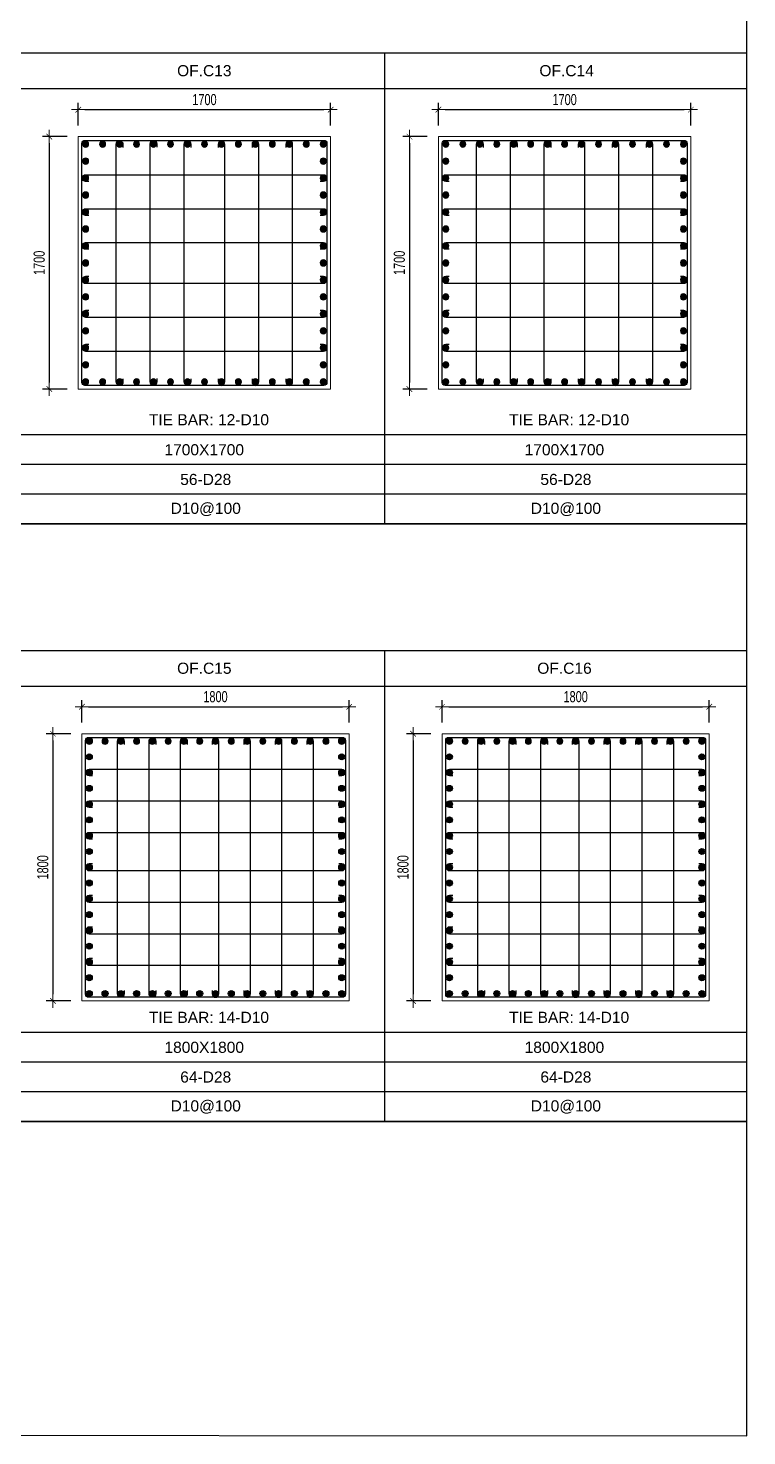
# Model space of a CAD drawing. Header units: millimetres. Extents: x 458085 to 481415, y 87765 to 165974.
# Drawn here: x 474581 to 479422, y 108981 to 118461 of the extents above; entities that cross this region are included whole.
import ezdxf
from ezdxf.enums import TextEntityAlignment as Align

# ---------------------------------------------------------------- set-up
doc = ezdxf.new("R2010")
doc.units = ezdxf.units.MM
doc.linetypes.add('CENTER2', pattern=[1.125, 0.75, -0.125, 0.125, -0.125])
doc.layers.get('Defpoints').update_dxf_attribs({"color": 151, "lineweight": 9})
for name, color, linetype in [('2', 2, 'Continuous'), ('A-ANNO-LEAD', 4, 'Continuous'), ('CEN', 1, 'CENTER2'), ('STL', 3, 'Continuous'), ('TIT1', 3, 'Continuous')]:
    doc.layers.add(name, color=color, linetype=linetype)
doc.layers.add('NDC_S_CONTINUOUS', color=3, linetype='Continuous', lineweight=20)
doc.layers.add('NDC_S_DIM', color=1, linetype='Continuous', lineweight=15)
doc.styles.add('NDC_ARIAL', font='arial.ttf', dxfattribs={"width": 0.85})
doc.styles.add('NDC_DIM', font='', dxfattribs={"width": 0.75})
doc.styles.get('NDC_DIM').set_extended_font_data('Dotum')
doc.dimstyles.new('NDC_dim_30', dxfattribs={"dimscale": 30, "dimtxt": 2.5, "dimasz": 1.5, "dimexe": 1.5, "dimexo": 2.5, "dimgap": 1, "dimtad": 1, "dimdec": 0, "dimzin": 0, "dimdsep": 46, "dimtxsty": 'NDC_DIM', "dimblk": 'DIMMARK', "dimcen": 0.09, "dimdle": 1.2, "dimclrd": 1, "dimclre": 1, "dimclrt": 3, "dimadec": 0, "dimazin": 0, "dimtfac": 1, "dimtdec": 0, "dimtix": 1, "dimtofl": 0, "dimtmove": 0, "dimatfit": 3, "dimfxl": 8, "dimfxlon": 1, "dimtolj": 1, "dimtzin": 0, "dimarcsym": 0})

# ---------------------------------------------------------------- blocks, each defined once
blk = doc.blocks.new('8')
at = {"layer": '2'}
blk.add_hatch(color=256, dxfattribs=at).paths.add_polyline_path([(20, 0, 0.386127), (1.9, 19.9), (-1.9, 19.9, 0.386127), (-20, 0, 1)])
blk.add_circle((0, 0), 20, dxfattribs=at)
blk = doc.blocks.new('5')
at = {"layer": 'CEN', "rotation": 180}
blk.add_blockref('8', (0, 0), dxfattribs=at)
blk = doc.blocks.new('*U164')
at = {"layer": 'STL', "xscale": -1, "rotation": 270}
blk.add_blockref('5', (0, 0), dxfattribs=at)
blk = doc.blocks.new('*U137')
at = {"layer": 'NDC_S_DIM', "color": 0, "linetype": 'ByBlock', "lineweight": -2, "transparency": 16777216}
for p in [(299692.7, 70167.6), (299807.1, 70167.6), (299921.4, 70167.6), (300035.7, 70167.6), (300150, 70167.6), (300264.3, 70167.6), (300378.6, 70167.6), (300493, 70167.6), (300607.3, 70167.6), (300721.6, 70167.6), (300835.9, 70167.6), (300950.2, 70167.6), (301064.6, 70167.6), (301178.9, 70167.6), (301293.2, 70167.6)]:
    blk.add_blockref('*U164', p, dxfattribs=at)
blk = doc.blocks.new('*U138')
at = {"layer": 'STL', "xscale": -1, "rotation": 270}
blk.add_blockref('5', (0, 0), dxfattribs=at)
blk = doc.blocks.new('*U139')
at = {"layer": 'NDC_S_DIM', "color": 0, "linetype": 'ByBlock', "lineweight": -2, "transparency": 16777216}
for p in [(299692.7, 70167.6), (299807.1, 70167.6), (299921.4, 70167.6), (300035.7, 70167.6), (300150, 70167.6), (300264.3, 70167.6), (300378.6, 70167.6), (300493, 70167.6), (300607.3, 70167.6), (300721.6, 70167.6), (300835.9, 70167.6), (300950.2, 70167.6), (301064.6, 70167.6), (301178.9, 70167.6), (301293.2, 70167.6)]:
    blk.add_blockref('*U138', p, dxfattribs=at)
blk = doc.blocks.new('*U140')
at = {"layer": 'STL', "xscale": -1, "rotation": 270}
blk.add_blockref('5', (0, 0), dxfattribs=at)
blk = doc.blocks.new('*U141')
at = {"layer": 'NDC_S_DIM', "color": 0, "linetype": 'ByBlock', "lineweight": -2, "transparency": 16777216}
for p in [(299692.7, 70167.6), (299807.1, 70167.6), (299921.4, 70167.6), (300035.7, 70167.6), (300150, 70167.6), (300264.3, 70167.6), (300378.6, 70167.6), (300493, 70167.6), (300607.3, 70167.6), (300721.6, 70167.6), (300835.9, 70167.6), (300950.2, 70167.6), (301064.6, 70167.6), (301178.9, 70167.6), (301293.2, 70167.6)]:
    blk.add_blockref('*U140', p, dxfattribs=at)
blk = doc.blocks.new('*U142')
at = {"layer": 'STL', "xscale": -1, "rotation": 270}
blk.add_blockref('5', (0, 0), dxfattribs=at)
blk = doc.blocks.new('*U143')
at = {"layer": 'NDC_S_DIM', "color": 0, "linetype": 'ByBlock', "lineweight": -2, "transparency": 16777216}
for p in [(299692.7, 70167.6), (299807.1, 70167.6), (299921.4, 70167.6), (300035.7, 70167.6), (300150, 70167.6), (300264.3, 70167.6), (300378.6, 70167.6), (300493, 70167.6), (300607.3, 70167.6), (300721.6, 70167.6), (300835.9, 70167.6), (300950.2, 70167.6), (301064.6, 70167.6), (301178.9, 70167.6), (301293.2, 70167.6)]:
    blk.add_blockref('*U142', p, dxfattribs=at)
blk = doc.blocks.new('DIMMARK')
at = {"layer": 'NDC_S_DIM', "color": 1}
blk.add_line((-1.5, 0), (1, 0), dxfattribs=at)
at = {"layer": 'NDC_S_DIM', "color": 2, "const_width": 0.1}
blk.add_lwpolyline([(-0.42, -0.42), (0.42, 0.42)], dxfattribs=at)
blk = doc.blocks.new('*D215')
at = {"layer": 'Defpoints', "color": 0, "ltscale": 40, "transparency": 16777216}
for p in [(474919, 117730.8), (474723.6, 116030.8), (474919, 116030.8)]:
    blk.add_point(p, dxfattribs=at)
at = {"layer": 'NDC_S_DIM', "color": 1, "lineweight": -2, "ltscale": 40, "transparency": 16777216}
for p, q in [((474844, 117730.8), (474678.6, 117730.8)), ((474723.6, 117685.8), (474723.6, 116075.8)), ((474844, 116030.8), (474678.6, 116030.8))]:
    blk.add_line(p, q, dxfattribs=at)
at = {"layer": 'NDC_S_DIM', "color": 1, "lineweight": -2, "ltscale": 40, "transparency": 16777216, "xscale": 45, "yscale": 45, "zscale": 45}
for p, rotation in [((474723.6, 117730.8), 90), ((474723.6, 116030.8), 270)]:
    blk.add_blockref('DIMMARK', p, dxfattribs=dict(at, rotation=rotation))
at = {"layer": 'NDC_S_DIM', "color": 3, "ltscale": 40, "transparency": 16777216, "insert": (474656, 116880.8), "char_height": 75, "attachment_point": 5, "rotation": 90, "style": 'NDC_DIM'}
blk.add_mtext('\\A1;1700', dxfattribs=at)
blk = doc.blocks.new('*D216')
at = {"layer": 'Defpoints', "color": 0, "ltscale": 40, "transparency": 16777216}
for p in [(476619, 117912.4), (474919, 117730.8), (476619, 117730.8)]:
    blk.add_point(p, dxfattribs=at)
at = {"layer": 'NDC_S_DIM', "color": 1, "lineweight": -2, "ltscale": 40, "transparency": 16777216}
for p, q in [((474919, 117805.8), (474919, 117957.4)), ((476619, 117805.8), (476619, 117957.4)), ((474964, 117912.4), (476574, 117912.4))]:
    blk.add_line(p, q, dxfattribs=at)
at = {"layer": 'NDC_S_DIM', "color": 1, "lineweight": -2, "ltscale": 40, "transparency": 16777216, "xscale": 45, "yscale": 45, "zscale": 45, "rotation": 180}
blk.add_blockref('DIMMARK', (474919, 117912.4), dxfattribs=at)
at = {"layer": 'NDC_S_DIM', "color": 1, "lineweight": -2, "ltscale": 40, "transparency": 16777216, "xscale": 45, "yscale": 45, "zscale": 45}
blk.add_blockref('DIMMARK', (476619, 117912.4), dxfattribs=at)
at = {"layer": 'NDC_S_DIM', "color": 3, "ltscale": 40, "transparency": 16777216, "insert": (475769, 117979.9), "char_height": 75, "attachment_point": 5, "style": 'NDC_DIM'}
blk.add_mtext('\\A1;1700', dxfattribs=at)
blk = doc.blocks.new('*U144')
at = {"layer": 'STL', "xscale": -1, "rotation": 270}
blk.add_blockref('5', (0, 0), dxfattribs=at)
blk = doc.blocks.new('*U145')
at = {"layer": 'NDC_S_DIM', "color": 0, "linetype": 'ByBlock', "lineweight": -2, "transparency": 16777216}
for p in [(299692.7, 70167.6), (299807.1, 70167.6), (299921.4, 70167.6), (300035.7, 70167.6), (300150, 70167.6), (300264.3, 70167.6), (300378.6, 70167.6), (300493, 70167.6), (300607.3, 70167.6), (300721.6, 70167.6), (300835.9, 70167.6), (300950.2, 70167.6), (301064.6, 70167.6), (301178.9, 70167.6), (301293.2, 70167.6)]:
    blk.add_blockref('*U144', p, dxfattribs=at)
blk = doc.blocks.new('*U146')
at = {"layer": 'STL', "xscale": -1, "rotation": 270}
blk.add_blockref('5', (0, 0), dxfattribs=at)
blk = doc.blocks.new('*U147')
at = {"layer": 'NDC_S_DIM', "color": 0, "linetype": 'ByBlock', "lineweight": -2, "transparency": 16777216}
for p in [(299692.7, 70167.6), (299807.1, 70167.6), (299921.4, 70167.6), (300035.7, 70167.6), (300150, 70167.6), (300264.3, 70167.6), (300378.6, 70167.6), (300493, 70167.6), (300607.3, 70167.6), (300721.6, 70167.6), (300835.9, 70167.6), (300950.2, 70167.6), (301064.6, 70167.6), (301178.9, 70167.6), (301293.2, 70167.6)]:
    blk.add_blockref('*U146', p, dxfattribs=at)
blk = doc.blocks.new('*U148')
at = {"layer": 'STL', "xscale": -1, "rotation": 270}
blk.add_blockref('5', (0, 0), dxfattribs=at)
blk = doc.blocks.new('*U149')
at = {"layer": 'NDC_S_DIM', "color": 0, "linetype": 'ByBlock', "lineweight": -2, "transparency": 16777216}
for p in [(299692.7, 70167.6), (299807.1, 70167.6), (299921.4, 70167.6), (300035.7, 70167.6), (300150, 70167.6), (300264.3, 70167.6), (300378.6, 70167.6), (300493, 70167.6), (300607.3, 70167.6), (300721.6, 70167.6), (300835.9, 70167.6), (300950.2, 70167.6), (301064.6, 70167.6), (301178.9, 70167.6), (301293.2, 70167.6)]:
    blk.add_blockref('*U148', p, dxfattribs=at)
blk = doc.blocks.new('*U150')
at = {"layer": 'STL', "xscale": -1, "rotation": 270}
blk.add_blockref('5', (0, 0), dxfattribs=at)
blk = doc.blocks.new('*U151')
at = {"layer": 'NDC_S_DIM', "color": 0, "linetype": 'ByBlock', "lineweight": -2, "transparency": 16777216}
for p in [(299692.7, 70167.6), (299807.1, 70167.6), (299921.4, 70167.6), (300035.7, 70167.6), (300150, 70167.6), (300264.3, 70167.6), (300378.6, 70167.6), (300493, 70167.6), (300607.3, 70167.6), (300721.6, 70167.6), (300835.9, 70167.6), (300950.2, 70167.6), (301064.6, 70167.6), (301178.9, 70167.6), (301293.2, 70167.6)]:
    blk.add_blockref('*U150', p, dxfattribs=at)
blk = doc.blocks.new('*D205')
at = {"layer": 'Defpoints', "color": 0, "ltscale": 40, "transparency": 16777216}
for p in [(479045.1, 117912.4), (477345.1, 117730.8), (479045.1, 117730.8)]:
    blk.add_point(p, dxfattribs=at)
at = {"layer": 'NDC_S_DIM', "color": 1, "lineweight": -2, "ltscale": 40, "transparency": 16777216}
for p, q in [((477345.1, 117805.8), (477345.1, 117957.4)), ((479045.1, 117805.8), (479045.1, 117957.4)), ((477390.1, 117912.4), (479000.1, 117912.4))]:
    blk.add_line(p, q, dxfattribs=at)
at = {"layer": 'NDC_S_DIM', "color": 1, "lineweight": -2, "ltscale": 40, "transparency": 16777216, "xscale": 45, "yscale": 45, "zscale": 45, "rotation": 180}
blk.add_blockref('DIMMARK', (477345.1, 117912.4), dxfattribs=at)
at = {"layer": 'NDC_S_DIM', "color": 1, "lineweight": -2, "ltscale": 40, "transparency": 16777216, "xscale": 45, "yscale": 45, "zscale": 45}
blk.add_blockref('DIMMARK', (479045.1, 117912.4), dxfattribs=at)
at = {"layer": 'NDC_S_DIM', "color": 3, "ltscale": 40, "transparency": 16777216, "insert": (478195.1, 117979.9), "char_height": 75, "attachment_point": 5, "style": 'NDC_DIM'}
blk.add_mtext('\\A1;1700', dxfattribs=at)
blk = doc.blocks.new('*D206')
at = {"layer": 'Defpoints', "color": 0, "ltscale": 40, "transparency": 16777216}
for p in [(477345.1, 117730.8), (477149.7, 116030.8), (477345.1, 116030.8)]:
    blk.add_point(p, dxfattribs=at)
at = {"layer": 'NDC_S_DIM', "color": 1, "lineweight": -2, "ltscale": 40, "transparency": 16777216}
for p, q in [((477270.1, 117730.8), (477104.7, 117730.8)), ((477149.7, 117685.8), (477149.7, 116075.8)), ((477270.1, 116030.8), (477104.7, 116030.8))]:
    blk.add_line(p, q, dxfattribs=at)
at = {"layer": 'NDC_S_DIM', "color": 1, "lineweight": -2, "ltscale": 40, "transparency": 16777216, "xscale": 45, "yscale": 45, "zscale": 45}
for p, rotation in [((477149.7, 117730.8), 90), ((477149.7, 116030.8), 270)]:
    blk.add_blockref('DIMMARK', p, dxfattribs=dict(at, rotation=rotation))
at = {"layer": 'NDC_S_DIM', "color": 3, "ltscale": 40, "transparency": 16777216, "insert": (477082.1, 116880.8), "char_height": 75, "attachment_point": 5, "rotation": 90, "style": 'NDC_DIM'}
blk.add_mtext('\\A1;1700', dxfattribs=at)
blk = doc.blocks.new('*D293')
at = {"layer": 'Defpoints', "color": 0, "ltscale": 40, "transparency": 16777216}
for p in [(476743.3, 113891), (474943.3, 113709.5), (476743.3, 113709.5)]:
    blk.add_point(p, dxfattribs=at)
at = {"layer": 'NDC_S_DIM', "color": 1, "lineweight": -2, "ltscale": 40, "transparency": 16777216}
for p, q in [((474943.3, 113784.5), (474943.3, 113936)), ((474988.3, 113891), (476698.3, 113891)), ((476743.3, 113784.5), (476743.3, 113936))]:
    blk.add_line(p, q, dxfattribs=at)
at = {"layer": 'NDC_S_DIM', "color": 1, "lineweight": -2, "ltscale": 40, "transparency": 16777216, "xscale": 45, "yscale": 45, "zscale": 45, "rotation": 180}
blk.add_blockref('DIMMARK', (474943.3, 113891), dxfattribs=at)
at = {"layer": 'NDC_S_DIM', "color": 1, "lineweight": -2, "ltscale": 40, "transparency": 16777216, "xscale": 45, "yscale": 45, "zscale": 45}
blk.add_blockref('DIMMARK', (476743.3, 113891), dxfattribs=at)
at = {"layer": 'NDC_S_DIM', "color": 3, "ltscale": 40, "transparency": 16777216, "insert": (475843.3, 113958.6), "char_height": 75, "attachment_point": 5, "style": 'NDC_DIM'}
blk.add_mtext('\\A1;1800', dxfattribs=at)
blk = doc.blocks.new('*D294')
at = {"layer": 'Defpoints', "color": 0, "ltscale": 40, "transparency": 16777216}
for p in [(474943.3, 113709.5), (474748, 111909.5), (474943.3, 111909.5)]:
    blk.add_point(p, dxfattribs=at)
at = {"layer": 'NDC_S_DIM', "color": 1, "lineweight": -2, "ltscale": 40, "transparency": 16777216}
for p, q in [((474868.3, 113709.5), (474703, 113709.5)), ((474748, 113664.5), (474748, 111954.5)), ((474868.3, 111909.5), (474703, 111909.5))]:
    blk.add_line(p, q, dxfattribs=at)
at = {"layer": 'NDC_S_DIM', "color": 1, "lineweight": -2, "ltscale": 40, "transparency": 16777216, "xscale": 45, "yscale": 45, "zscale": 45}
for p, rotation in [((474748, 113709.5), 90), ((474748, 111909.5), 270)]:
    blk.add_blockref('DIMMARK', p, dxfattribs=dict(at, rotation=rotation))
at = {"layer": 'NDC_S_DIM', "color": 3, "ltscale": 40, "transparency": 16777216, "insert": (474680.4, 112809.5), "char_height": 75, "attachment_point": 5, "rotation": 90, "style": 'NDC_DIM'}
blk.add_mtext('\\A1;1800', dxfattribs=at)
blk = doc.blocks.new('*U288')
at = {"layer": 'STL', "xscale": -1, "rotation": 270}
blk.add_blockref('5', (0, 0), dxfattribs=at)
blk = doc.blocks.new('*U289')
at = {"layer": 'NDC_S_DIM', "color": 0, "linetype": 'ByBlock', "lineweight": -2, "transparency": 16777216}
for p in [(308694.2, 70751.5), (308800.5, 70751.5), (308906.8, 70751.5), (309013.1, 70751.5), (309119.4, 70751.5), (309225.6, 70751.5), (309331.9, 70751.5), (309438.2, 70751.5), (309544.5, 70751.5), (309650.7, 70751.5), (309757, 70751.5), (309863.3, 70751.5), (309969.6, 70751.5), (310075.9, 70751.5), (310182.1, 70751.5), (310288.4, 70751.5), (310394.7, 70751.5)]:
    blk.add_blockref('*U288', p, dxfattribs=at)
blk = doc.blocks.new('*U290')
at = {"layer": 'STL', "xscale": -1, "rotation": 270}
blk.add_blockref('5', (0, 0), dxfattribs=at)
blk = doc.blocks.new('*U291')
at = {"layer": 'NDC_S_DIM', "color": 0, "linetype": 'ByBlock', "lineweight": -2, "transparency": 16777216}
for p in [(308694.2, 70751.5), (308800.5, 70751.5), (308906.8, 70751.5), (309013.1, 70751.5), (309119.4, 70751.5), (309225.6, 70751.5), (309331.9, 70751.5), (309438.2, 70751.5), (309544.5, 70751.5), (309650.7, 70751.5), (309757, 70751.5), (309863.3, 70751.5), (309969.6, 70751.5), (310075.9, 70751.5), (310182.1, 70751.5), (310288.4, 70751.5), (310394.7, 70751.5)]:
    blk.add_blockref('*U290', p, dxfattribs=at)
blk = doc.blocks.new('*U292')
at = {"layer": 'STL', "xscale": -1, "rotation": 270}
blk.add_blockref('5', (0, 0), dxfattribs=at)
blk = doc.blocks.new('*U277')
at = {"layer": 'NDC_S_DIM', "color": 0, "linetype": 'ByBlock', "lineweight": -2, "transparency": 16777216}
for p in [(308694.2, 70751.5), (308800.5, 70751.5), (308906.8, 70751.5), (309013.1, 70751.5), (309119.4, 70751.5), (309225.6, 70751.5), (309331.9, 70751.5), (309438.2, 70751.5), (309544.5, 70751.5), (309650.7, 70751.5), (309757, 70751.5), (309863.3, 70751.5), (309969.6, 70751.5), (310075.9, 70751.5), (310182.1, 70751.5), (310288.4, 70751.5), (310394.7, 70751.5)]:
    blk.add_blockref('*U292', p, dxfattribs=at)
blk = doc.blocks.new('*U286')
at = {"layer": 'STL', "xscale": -1, "rotation": 270}
blk.add_blockref('5', (0, 0), dxfattribs=at)
blk = doc.blocks.new('*U287')
at = {"layer": 'NDC_S_DIM', "color": 0, "linetype": 'ByBlock', "lineweight": -2, "transparency": 16777216}
for p in [(308694.2, 70751.5), (308800.5, 70751.5), (308906.8, 70751.5), (309013.1, 70751.5), (309119.4, 70751.5), (309225.6, 70751.5), (309331.9, 70751.5), (309438.2, 70751.5), (309544.5, 70751.5), (309650.7, 70751.5), (309757, 70751.5), (309863.3, 70751.5), (309969.6, 70751.5), (310075.9, 70751.5), (310182.1, 70751.5), (310288.4, 70751.5), (310394.7, 70751.5)]:
    blk.add_blockref('*U286', p, dxfattribs=at)
blk = doc.blocks.new('*D295')
at = {"layer": 'Defpoints', "color": 0, "ltscale": 40, "transparency": 16777216}
for p in [(479169.4, 113891), (477369.4, 113709.5), (479169.4, 113709.5)]:
    blk.add_point(p, dxfattribs=at)
at = {"layer": 'NDC_S_DIM', "color": 1, "lineweight": -2, "ltscale": 40, "transparency": 16777216}
for p, q in [((477369.4, 113784.5), (477369.4, 113936)), ((477414.4, 113891), (479124.4, 113891)), ((479169.4, 113784.5), (479169.4, 113936))]:
    blk.add_line(p, q, dxfattribs=at)
at = {"layer": 'NDC_S_DIM', "color": 1, "lineweight": -2, "ltscale": 40, "transparency": 16777216, "xscale": 45, "yscale": 45, "zscale": 45, "rotation": 180}
blk.add_blockref('DIMMARK', (477369.4, 113891), dxfattribs=at)
at = {"layer": 'NDC_S_DIM', "color": 1, "lineweight": -2, "ltscale": 40, "transparency": 16777216, "xscale": 45, "yscale": 45, "zscale": 45}
blk.add_blockref('DIMMARK', (479169.4, 113891), dxfattribs=at)
at = {"layer": 'NDC_S_DIM', "color": 3, "ltscale": 40, "transparency": 16777216, "insert": (478269.4, 113958.6), "char_height": 75, "attachment_point": 5, "style": 'NDC_DIM'}
blk.add_mtext('\\A1;1800', dxfattribs=at)
blk = doc.blocks.new('*D296')
at = {"layer": 'Defpoints', "color": 0, "ltscale": 40, "transparency": 16777216}
for p in [(477369.4, 113709.5), (477174.1, 111909.5), (477369.4, 111909.5)]:
    blk.add_point(p, dxfattribs=at)
at = {"layer": 'NDC_S_DIM', "color": 1, "lineweight": -2, "ltscale": 40, "transparency": 16777216}
for p, q in [((477294.4, 113709.5), (477129.1, 113709.5)), ((477174.1, 113664.5), (477174.1, 111954.5)), ((477294.4, 111909.5), (477129.1, 111909.5))]:
    blk.add_line(p, q, dxfattribs=at)
at = {"layer": 'NDC_S_DIM', "color": 1, "lineweight": -2, "ltscale": 40, "transparency": 16777216, "xscale": 45, "yscale": 45, "zscale": 45}
for p, rotation in [((477174.1, 113709.5), 90), ((477174.1, 111909.5), 270)]:
    blk.add_blockref('DIMMARK', p, dxfattribs=dict(at, rotation=rotation))
at = {"layer": 'NDC_S_DIM', "color": 3, "ltscale": 40, "transparency": 16777216, "insert": (477106.5, 112809.5), "char_height": 75, "attachment_point": 5, "rotation": 90, "style": 'NDC_DIM'}
blk.add_mtext('\\A1;1800', dxfattribs=at)
blk = doc.blocks.new('*U281')
at = {"layer": 'STL', "xscale": -1, "rotation": 270}
blk.add_blockref('5', (0, 0), dxfattribs=at)
blk = doc.blocks.new('*U282')
at = {"layer": 'NDC_S_DIM', "color": 0, "linetype": 'ByBlock', "lineweight": -2, "transparency": 16777216}
for p in [(308694.2, 70751.5), (308800.5, 70751.5), (308906.8, 70751.5), (309013.1, 70751.5), (309119.4, 70751.5), (309225.6, 70751.5), (309331.9, 70751.5), (309438.2, 70751.5), (309544.5, 70751.5), (309650.7, 70751.5), (309757, 70751.5), (309863.3, 70751.5), (309969.6, 70751.5), (310075.9, 70751.5), (310182.1, 70751.5), (310288.4, 70751.5), (310394.7, 70751.5)]:
    blk.add_blockref('*U281', p, dxfattribs=at)
blk = doc.blocks.new('*U283')
at = {"layer": 'STL', "xscale": -1, "rotation": 270}
blk.add_blockref('5', (0, 0), dxfattribs=at)
blk = doc.blocks.new('*U284')
at = {"layer": 'NDC_S_DIM', "color": 0, "linetype": 'ByBlock', "lineweight": -2, "transparency": 16777216}
for p in [(308694.2, 70751.5), (308800.5, 70751.5), (308906.8, 70751.5), (309013.1, 70751.5), (309119.4, 70751.5), (309225.6, 70751.5), (309331.9, 70751.5), (309438.2, 70751.5), (309544.5, 70751.5), (309650.7, 70751.5), (309757, 70751.5), (309863.3, 70751.5), (309969.6, 70751.5), (310075.9, 70751.5), (310182.1, 70751.5), (310288.4, 70751.5), (310394.7, 70751.5)]:
    blk.add_blockref('*U283', p, dxfattribs=at)
blk = doc.blocks.new('*U285')
at = {"layer": 'STL', "xscale": -1, "rotation": 270}
blk.add_blockref('5', (0, 0), dxfattribs=at)
blk = doc.blocks.new('*U278')
at = {"layer": 'NDC_S_DIM', "color": 0, "linetype": 'ByBlock', "lineweight": -2, "transparency": 16777216}
for p in [(308694.2, 70751.5), (308800.5, 70751.5), (308906.8, 70751.5), (309013.1, 70751.5), (309119.4, 70751.5), (309225.6, 70751.5), (309331.9, 70751.5), (309438.2, 70751.5), (309544.5, 70751.5), (309650.7, 70751.5), (309757, 70751.5), (309863.3, 70751.5), (309969.6, 70751.5), (310075.9, 70751.5), (310182.1, 70751.5), (310288.4, 70751.5), (310394.7, 70751.5)]:
    blk.add_blockref('*U285', p, dxfattribs=at)
blk = doc.blocks.new('*U279')
at = {"layer": 'STL', "xscale": -1, "rotation": 270}
blk.add_blockref('5', (0, 0), dxfattribs=at)
blk = doc.blocks.new('*U280')
at = {"layer": 'NDC_S_DIM', "color": 0, "linetype": 'ByBlock', "lineweight": -2, "transparency": 16777216}
for p in [(308694.2, 70751.5), (308800.5, 70751.5), (308906.8, 70751.5), (309013.1, 70751.5), (309119.4, 70751.5), (309225.6, 70751.5), (309331.9, 70751.5), (309438.2, 70751.5), (309544.5, 70751.5), (309650.7, 70751.5), (309757, 70751.5), (309863.3, 70751.5), (309969.6, 70751.5), (310075.9, 70751.5), (310182.1, 70751.5), (310288.4, 70751.5), (310394.7, 70751.5)]:
    blk.add_blockref('*U279', p, dxfattribs=at)

msp = doc.modelspace()

# ---------------------------------------------------------------- linework, layer by layer
at = {"layer": '2', "lineweight": -2, "ltscale": 1000}
for points in [[(476594, 117685.8), (476594, 116075.8, -0.414214), (476574, 116055.8), (474964, 116055.8, -0.414214), (474944, 116075.8), (474944, 117685.8, -0.414214), (474964, 117705.8), (476574, 117705.8, -0.414214)], [(479020.1, 117685.8), (479020.1, 116075.8, -0.414214), (479000.1, 116055.8), (477390.1, 116055.8, -0.414214), (477370.1, 116075.8), (477370.1, 117685.8, -0.414214), (477390.1, 117705.8), (479000.1, 117705.8, -0.414214)], [(476718.3, 113664.5), (476718.3, 111954.5, -0.414214), (476698.3, 111934.5), (474988.3, 111934.5, -0.414214), (474968.3, 111954.5), (474968.3, 113664.5, -0.414214), (474988.3, 113684.5), (476698.3, 113684.5, -0.414214)], [(479144.4, 113664.5), (479144.4, 111954.5, -0.414214), (479124.4, 111934.5), (477414.4, 111934.5, -0.414214), (477394.4, 111954.5), (477394.4, 113664.5, -0.414214), (477414.4, 113684.5), (479124.4, 113684.5, -0.414214)]]:
    msp.add_lwpolyline(points, format="xyb", close=True, dxfattribs=at)
at = {"layer": '2'}
for points in [[(475219.9, 116100.4), (475219.9, 116078.3, -1), (475174.9, 116078.3), (475174.9, 117680.3, -1), (475219.9, 117680.3), (475219.9, 117658.1)], [(475448.5, 116101.9), (475448.5, 116079.8, -1), (475403.5, 116079.8), (475403.5, 117681.8, -1), (475448.5, 117681.8), (475448.5, 117659.6)], [(475677.1, 116100.4), (475677.1, 116078.3, -1), (475632.1, 116078.3), (475632.1, 117680.3, -1), (475677.1, 117680.3), (475677.1, 117658.1)], [(475860.8, 116100.4), (475860.8, 116078.3, 1), (475905.8, 116078.3), (475905.8, 117680.3, 1), (475860.8, 117680.3), (475860.8, 117658.1)], [(476089.4, 116100.4), (476089.4, 116078.3, 1), (476134.4, 116078.3), (476134.4, 117680.3, 1), (476089.4, 117680.3), (476089.4, 117658.1)], [(476318, 116100.4), (476318, 116078.3, 1), (476363.1, 116078.3), (476363.1, 117680.3, 1), (476318, 117680.3), (476318, 117658.1)], [(477646, 116100.4), (477646, 116078.3, -1), (477600.9, 116078.3), (477600.9, 117680.3, -1), (477646, 117680.3), (477646, 117658.1)], [(477874.6, 116101.9), (477874.6, 116079.8, -1), (477829.6, 116079.8), (477829.6, 117681.8, -1), (477874.6, 117681.8), (477874.6, 117659.6)], [(478103.2, 116100.4), (478103.2, 116078.3, -1), (478058.2, 116078.3), (478058.2, 117680.3, -1), (478103.2, 117680.3), (478103.2, 117658.1)], [(478286.9, 116100.4), (478286.9, 116078.3, 1), (478331.9, 116078.3), (478331.9, 117680.3, 1), (478286.9, 117680.3), (478286.9, 117658.1)], [(478515.5, 116100.4), (478515.5, 116078.3, 1), (478560.5, 116078.3), (478560.5, 117680.3, 1), (478515.5, 117680.3), (478515.5, 117658.1)], [(478744.1, 116100.4), (478744.1, 116078.3, 1), (478789.2, 116078.3), (478789.2, 117680.3, 1), (478744.1, 117680.3), (478744.1, 117658.1)], [(474990.9, 117429.1), (474968.7, 117429.1, -1), (474968.7, 117474.2), (476570.8, 117474.2, -1), (476570.8, 117429.1), (476548.6, 117429.1)], [(477417, 117429.1), (477394.8, 117429.1, -1), (477394.8, 117474.2), (478996.9, 117474.2, -1), (478996.9, 117429.1), (478974.7, 117429.1)], [(474990.9, 117200.5), (474968.7, 117200.5, -1), (474968.7, 117245.5), (476570.8, 117245.5, -1), (476570.8, 117200.5), (476548.6, 117200.5)], [(477417, 117200.5), (477394.8, 117200.5, -1), (477394.8, 117245.5), (478996.9, 117245.5, -1), (478996.9, 117200.5), (478974.7, 117200.5)], [(474990.9, 116971.9), (474968.7, 116971.9, -1), (474968.7, 117016.9), (476570.8, 117016.9, -1), (476570.8, 116971.9), (476548.6, 116971.9)], [(477417, 116971.9), (477394.8, 116971.9, -1), (477394.8, 117016.9), (478996.9, 117016.9, -1), (478996.9, 116971.9), (478974.7, 116971.9)], [(474990.9, 116788.2), (474968.7, 116788.2, 1), (474968.7, 116743.2), (476570.8, 116743.2, 1), (476570.8, 116788.2), (476548.6, 116788.2)], [(477417, 116788.2), (477394.8, 116788.2, 1), (477394.8, 116743.2), (478996.9, 116743.2, 1), (478996.9, 116788.2), (478974.7, 116788.2)], [(474990.9, 116559.6), (474968.7, 116559.6, 1), (474968.7, 116514.6), (476570.8, 116514.6, 1), (476570.8, 116559.6), (476548.6, 116559.6)], [(477417, 116559.6), (477394.8, 116559.6, 1), (477394.8, 116514.6), (478996.9, 116514.6, 1), (478996.9, 116559.6), (478974.7, 116559.6)], [(474990.9, 116331), (474968.7, 116331, 1), (474968.7, 116286), (476570.8, 116286, 1), (476570.8, 116331), (476548.6, 116331)], [(477417, 116331), (477394.8, 116331, 1), (477394.8, 116286), (478996.9, 116286, 1), (478996.9, 116331), (478974.7, 116331)], [(475228.2, 111979.1), (475228.2, 111957, -1), (475183.2, 111957), (475183.2, 113659, -1), (475228.2, 113659), (475228.2, 113636.8)], [(475440.7, 111979.1), (475440.7, 111957, -1), (475395.7, 111957), (475395.7, 113659, -1), (475440.7, 113659), (475440.7, 113636.8)], [(475653.3, 111979.1), (475653.3, 111957, -1), (475608.3, 111957), (475608.3, 113659, -1), (475653.3, 113659), (475653.3, 113636.8)], [(475820.8, 111979.1), (475820.8, 111957, 1), (475865.9, 111957), (475865.9, 113659, 1), (475820.8, 113659), (475820.8, 113636.8)], [(476033.4, 111979.1), (476033.4, 111957, 1), (476078.4, 111957), (476078.4, 113659, 1), (476033.4, 113659), (476033.4, 113636.8)], [(476246, 111979.1), (476246, 111957, 1), (476291, 111957), (476291, 113659, 1), (476246, 113659), (476246, 113636.8)], [(476458.5, 111979.1), (476458.5, 111957, 1), (476503.5, 111957), (476503.5, 113659, 1), (476458.5, 113659), (476458.5, 113636.8)], [(477654.3, 111979.1), (477654.3, 111957, -1), (477609.3, 111957), (477609.3, 113659, -1), (477654.3, 113659), (477654.3, 113636.8)], [(477866.8, 111979.1), (477866.8, 111957, -1), (477821.8, 111957), (477821.8, 113659, -1), (477866.8, 113659), (477866.8, 113636.8)], [(478079.4, 111979.1), (478079.4, 111957, -1), (478034.4, 111957), (478034.4, 113659, -1), (478079.4, 113659), (478079.4, 113636.8)], [(478246.9, 111979.1), (478246.9, 111957, 1), (478292, 111957), (478292, 113659, 1), (478246.9, 113659), (478246.9, 113636.8)], [(478459.5, 111979.1), (478459.5, 111957, 1), (478504.5, 111957), (478504.5, 113659, 1), (478459.5, 113659), (478459.5, 113636.8)], [(478672, 111979.1), (478672, 111957, 1), (478717.1, 111957), (478717.1, 113659, 1), (478672, 113659), (478672, 113636.8)], [(478884.6, 111979.1), (478884.6, 111957, 1), (478929.6, 111957), (478929.6, 113659, 1), (478884.6, 113659), (478884.6, 113636.8)], [(475015.3, 113425.4), (474993.1, 113425.4, -1), (474993.1, 113470.4), (476695.2, 113470.4, -1), (476695.2, 113425.4), (476673, 113425.4)], [(477441.3, 113425.4), (477419.2, 113425.4, -1), (477419.2, 113470.4), (479121.3, 113470.4, -1), (479121.3, 113425.4), (479099.1, 113425.4)], [(475015.3, 113212.8), (474993.1, 113212.8, -1), (474993.1, 113257.8), (476695.2, 113257.8, -1), (476695.2, 113212.8), (476673, 113212.8)], [(477441.3, 113212.8), (477419.2, 113212.8, -1), (477419.2, 113257.8), (479121.3, 113257.8, -1), (479121.3, 113212.8), (479099.1, 113212.8)], [(475015.3, 113000.2), (474993.1, 113000.2, -1), (474993.1, 113045.3), (476695.2, 113045.3, -1), (476695.2, 113000.2), (476673, 113000.2)], [(477441.3, 113000.2), (477419.2, 113000.2, -1), (477419.2, 113045.3), (479121.3, 113045.3, -1), (479121.3, 113000.2), (479099.1, 113000.2)], [(475015.3, 112832.7), (474993.1, 112832.7, 1), (474993.1, 112787.7), (476695.2, 112787.7, 1), (476695.2, 112832.7), (476673, 112832.7)], [(477441.3, 112832.7), (477419.2, 112832.7, 1), (477419.2, 112787.7), (479121.3, 112787.7, 1), (479121.3, 112832.7), (479099.1, 112832.7)], [(475015.3, 112620.1), (474993.1, 112620.1, 1), (474993.1, 112575.1), (476695.2, 112575.1, 1), (476695.2, 112620.1), (476673, 112620.1)], [(477441.3, 112620.1), (477419.2, 112620.1, 1), (477419.2, 112575.1), (479121.3, 112575.1, 1), (479121.3, 112620.1), (479099.1, 112620.1)], [(475015.3, 112407.6), (474993.1, 112407.6, 1), (474993.1, 112362.6), (476695.2, 112362.6, 1), (476695.2, 112407.6), (476673, 112407.6)], [(477441.3, 112407.6), (477419.2, 112407.6, 1), (477419.2, 112362.6), (479121.3, 112362.6, 1), (479121.3, 112407.6), (479099.1, 112407.6)], [(475015.3, 112195), (474993.1, 112195, 1), (474993.1, 112150), (476695.2, 112150, 1), (476695.2, 112195), (476673, 112195)], [(477441.3, 112195), (477419.2, 112195, 1), (477419.2, 112150), (479121.3, 112150, 1), (479121.3, 112195), (479099.1, 112195)]]:
    msp.add_lwpolyline(points, format="xyb", dxfattribs=at)
at = {"layer": 'A-ANNO-LEAD'}
msp.add_lwpolyline([(458087.5, 108994), (479422.5, 108980.9), (479422.5, 125600.9), (458087.5, 125614)], close=True, dxfattribs=at)
at = {"layer": 'NDC_S_CONTINUOUS', "ltscale": 70}
for points in [[(476619, 117730.8), (476619, 116030.8), (474919, 116030.8), (474919, 117730.8), (476619, 117730.8)], [(479045.1, 117730.8), (479045.1, 116030.8), (477345.1, 116030.8), (477345.1, 117730.8), (479045.1, 117730.8)], [(476743.3, 113709.5), (476743.3, 111909.5), (474943.3, 111909.5), (474943.3, 113709.5), (476743.3, 113709.5)], [(479169.4, 113709.5), (479169.4, 111909.5), (477369.4, 111909.5), (477369.4, 113709.5), (479169.4, 113709.5)]]:
    msp.add_lwpolyline(points, dxfattribs=at)
at = {"layer": 'TIT1', "color": 2}
for p, q in [((458715.4, 118295), (479422.5, 118295)), ((458715.4, 114270.6), (479422.5, 114270.6))]:
    msp.add_line(p, q, dxfattribs=at)
at = {"layer": 'TIT1'}
for p, q in [((476982, 118295), (476982, 115122.3)), ((458715.4, 118055), (479422.5, 118055)), ((458715.4, 115122.3), (479422.5, 115122.3)), ((476982, 114270.6), (476982, 111097.9)), ((458715.4, 114030.6), (479422.5, 114030.6)), ((458715.4, 111097.9), (479422.5, 111097.9))]:
    msp.add_line(p, q, dxfattribs=at)
at = {"layer": 'TIT1', "color": 8}
for p, q in [((479422.5, 115722.3), (458715.4, 115722.3)), ((479422.5, 115522.3), (458715.4, 115522.3)), ((479422.5, 115322.3), (458715.4, 115322.3)), ((479422.5, 115122.3), (459144.6, 115122.3)), ((479422.5, 111697.9), (458715.4, 111697.9)), ((479422.5, 111497.9), (458715.4, 111497.9)), ((479422.5, 111297.9), (458715.4, 111297.9)), ((479422.5, 111097.9), (459144.6, 111097.9))]:
    msp.add_line(p, q, dxfattribs=at)

# ---------------------------------------------------------------- block references
at = {"layer": 'NDC_S_DIM'}
for name, p in [('*U137', (175276, 47512.7)), ('*U145', (177702.1, 47512.7)), ('*U139', (175276, 45912.2)), ('*U147', (177702.1, 45912.2)), ('*U289', (166298.9, 42907.4)), ('*U282', (168725, 42907.4))]:
    msp.add_blockref(name, p, dxfattribs=at)
at = {"layer": 'NDC_S_DIM', "rotation": 90}
for name, p in [('*U141', (545136.3, -183612.9)), ('*U143', (546736.8, -183612.9)), ('*U149', (547562.4, -183612.9)), ('*U151', (549162.9, -183612.9))]:
    msp.add_blockref(name, p, dxfattribs=at)
at = {"layer": 'NDC_S_DIM', "xscale": -1}
for name, p, rotation in [('*U277', (404241.6, -196734.3), 270), ('*U287', (405942, -196734.3), 270), ('*U278', (406667.7, -196734.3), 270), ('*U280', (408368.1, -196734.3), 270), ('*U291', (166298.9, 182711.5), 180), ('*U284', (168725, 182711.5), 180)]:
    msp.add_blockref(name, p, dxfattribs=dict(at, rotation=rotation))

# ---------------------------------------------------------------- texts
at = {"layer": 'TIT1', "color": 2, "style": 'NDC_ARIAL'}
for s, p in [('OF.C13', (475768, 118175)), ('OF.C14', (478208.4, 118175)), ('OF.C15', (475768, 114150.6)), ('OF.C16', (478194.1, 114150.6))]:
    msp.add_text(s, height=75, dxfattribs=at).set_placement(p, align=Align.MIDDLE)
at = {"layer": 'TIT1', "style": 'NDC_ARIAL'}
for s, p in [('TIE BAR: 12-D10', (475799.2, 115824.1)), ('TIE BAR: 12-D10', (478225.3, 115824.1)), ('1700X1700', (475767.4, 115622.1)), ('1700X1700', (478193.5, 115622.1)), ('56-D28', (475777.5, 115422.1)), ('56-D28', (478203.6, 115422.1)), ('D10@100', (475777.5, 115222.1)), ('D10@100', (478203.6, 115222.1)), ('TIE BAR: 14-D10', (475799.2, 111799.6)), ('TIE BAR: 14-D10', (478225.3, 111799.6)), ('64-D28', (475777.5, 111397.7)), ('64-D28', (478203.6, 111397.7)), ('D10@100', (475777.5, 111197.7)), ('D10@100', (478203.6, 111197.7))]:
    msp.add_text(s, height=75, dxfattribs=at).set_placement(p, align=Align.MIDDLE)
at = {"layer": 'TIT1', "color": 6, "style": 'NDC_ARIAL'}
for p in [(475767.4, 111597.7), (478193.5, 111597.7)]:
    msp.add_text('1800X1800', height=75, dxfattribs=at).set_placement(p, align=Align.MIDDLE)

# ---------------------------------------------------------------- dimensions: what is measured, and where the dimension line sits
at = {"layer": 'NDC_S_DIM', "ltscale": 40}
for base, p1, p2, picture, middle in [((476619, 117912.4), (474919, 117730.8), (476619, 117730.8), '*D216', (475769, 117979.9)), ((479045.1, 117912.4), (477345.1, 117730.8), (479045.1, 117730.8), '*D205', (478195.1, 117979.9)), ((476743.3, 113891), (474943.3, 113709.5), (476743.3, 113709.5), '*D293', (475843.3, 113958.6)), ((479169.4, 113891), (477369.4, 113709.5), (479169.4, 113709.5), '*D295', (478269.4, 113958.6))]:
    dim = msp.add_linear_dim(base=base, p1=p1, p2=p2, dimstyle='NDC_dim_30', dxfattribs=at)
    dim.commit()
    dim.dimension.update_dxf_attribs({"geometry": picture, "text_midpoint": middle})
for base, p1, p2, picture, middle in [((474723.6, 116030.8), (474919, 117730.8), (474919, 116030.8), '*D215', (474656, 116880.8)), ((477149.7, 116030.8), (477345.1, 117730.8), (477345.1, 116030.8), '*D206', (477082.1, 116880.8)), ((474748, 111909.5), (474943.3, 113709.5), (474943.3, 111909.5), '*D294', (474680.4, 112809.5)), ((477174.1, 111909.5), (477369.4, 113709.5), (477369.4, 111909.5), '*D296', (477106.5, 112809.5))]:
    dim = msp.add_linear_dim(base=base, p1=p1, p2=p2, angle=90, dimstyle='NDC_dim_30', dxfattribs=at)
    dim.commit()
    dim.dimension.update_dxf_attribs({"geometry": picture, "text_midpoint": middle})

doc.saveas('drawing.dxf')
